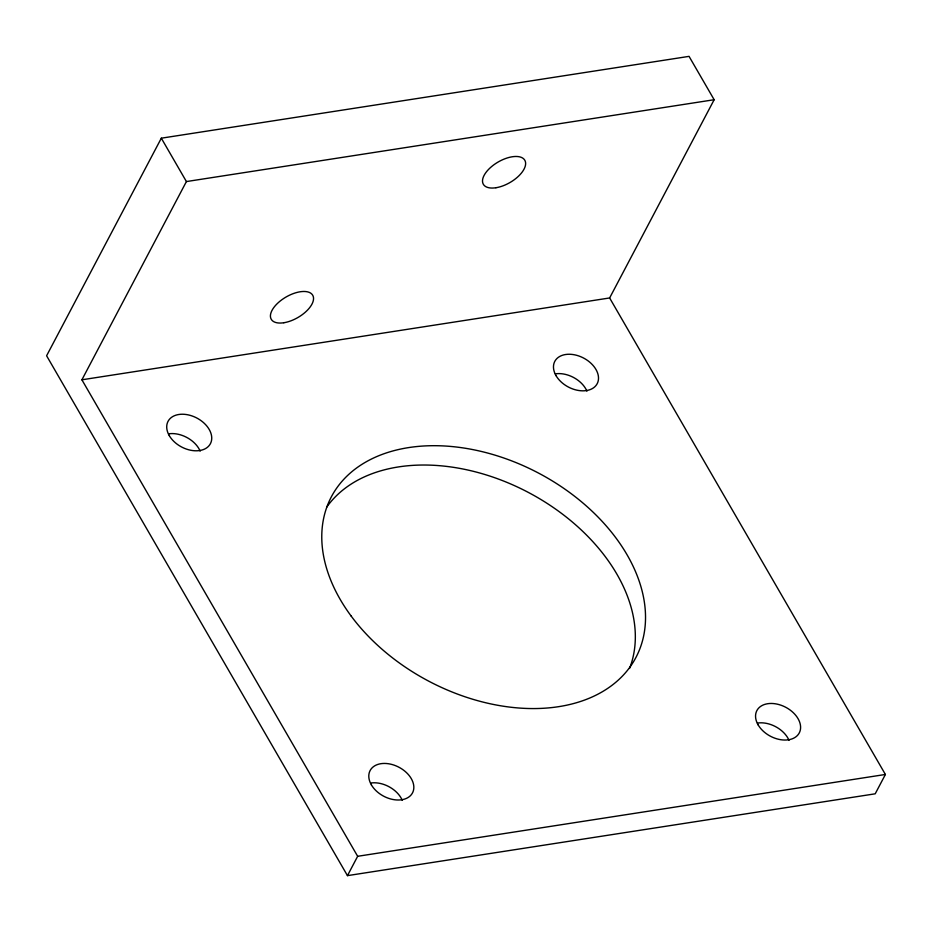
<?xml version="1.0" encoding="UTF-8"?>
<svg xmlns="http://www.w3.org/2000/svg" width="932" height="932" viewBox="0 0 932 932"><rect width="100%" height="100%" fill="white"/><g stroke="black" fill="none" stroke-linecap="round" stroke-linejoin="round"><path stroke-width="1.4" d="M161.318 138.192L46.6 355.768L347.461 875.637L875.206 793.808L885.4 774.469L609.633 297.96L714.157 99.724L689.051 56.363L161.318 138.192L186.412 181.565L81.9 379.802L357.655 856.298L347.461 875.637M186.412 181.565L714.157 99.724M81.9 379.802L609.633 297.96M357.655 856.298L885.4 774.469M757.448 723.069A23.952 16.368 27.8 0 1 789.031 740.369M555.356 373.86A23.952 16.368 27.8 0 1 586.939 391.16M370.691 783.043A23.952 16.368 27.8 0 1 402.275 800.343M168.587 433.834A23.952 16.368 27.8 0 1 200.17 451.135M326.631 507.241A172.175 117.642 27.8 0 1 529.19 492.865A172.175 117.642 27.8 0 1 629.543 668.465M758.112 724.851A23.952 16.368 27.8 0 0 797.093 735.814A23.952 16.368 27.8 0 0 779.024 704.592A23.952 16.368 27.8 0 0 758.112 724.851M495.917 187.74A23.952 11.836 -30.1 0 0 525.438 161.842A23.952 11.836 -30.1 0 0 490.861 167.212A23.952 11.836 -30.1 0 0 495.917 187.74M556.02 375.631A23.952 16.368 27.8 0 0 595 386.605A23.952 16.368 27.8 0 0 576.931 355.383A23.952 16.368 27.8 0 0 556.02 375.631M371.355 784.826A23.952 16.368 27.8 0 0 410.325 795.788A23.952 16.368 27.8 0 0 392.267 764.566A23.952 16.368 27.8 0 0 371.355 784.826M169.263 435.605A23.952 16.368 27.8 0 0 208.232 446.579A23.952 16.368 27.8 0 0 190.163 415.357A23.952 16.368 27.8 0 0 169.263 435.605M351.189 616.099A172.175 117.642 27.8 0 0 630.463 666.368A172.175 117.642 27.8 0 0 469.285 448.933A172.175 117.642 27.8 0 0 351.189 616.099M283.829 322.74A23.952 11.836 -30.1 0 0 313.35 296.842A23.952 11.836 -30.1 0 0 278.773 302.213A23.952 11.836 -30.1 0 0 283.829 322.74"/></g></svg>
